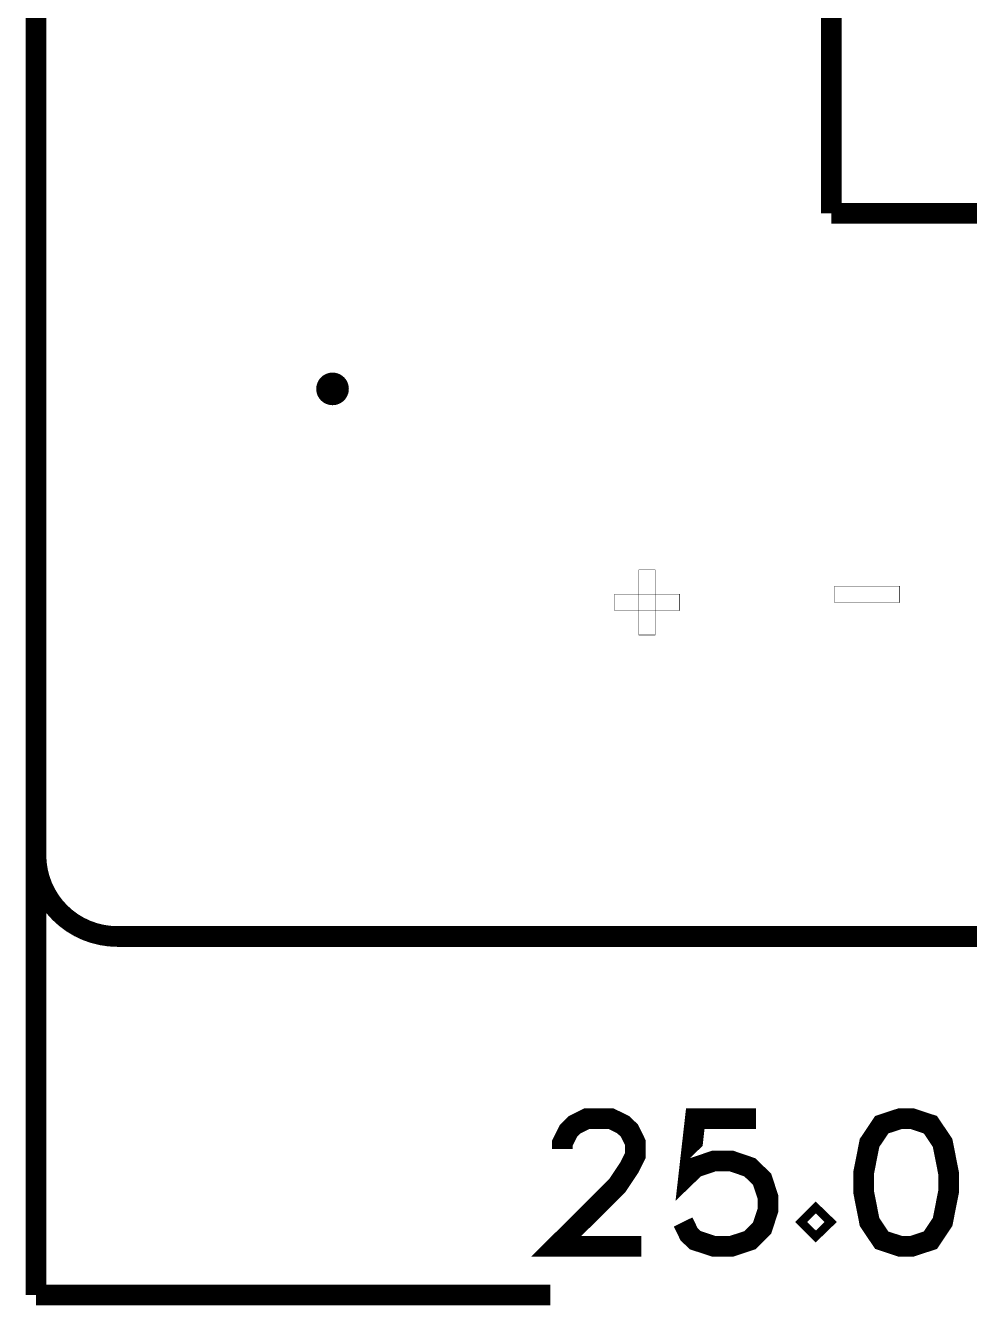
# Model space of a CAD drawing. Header units: millimetres. Extents: x -5.5 to 30.4, y -4.5 to 37.3.
# Drawn here: x -0.13 to 11.46, y -4.53 to 11.18 of the extents above; entities that cross this region are included whole.
import ezdxf

# ---------------------------------------------------------------- set-up
doc = ezdxf.new("R2010")
doc.units = ezdxf.units.MM
for name, color, linetype, true_color in [('Board Outline Layer', 7, 'Continuous', 0xff00ff), ('Bottom Silkscreen Layer', 7, 'Continuous', 0x66cc33), ('Document Layer', 7, 'Continuous', 0x6464ff)]:
    doc.layers.add(name, color=color, linetype=linetype, true_color=true_color)

msp = doc.modelspace()

# ---------------------------------------------------------------- linework, layer by layer
at = {"layer": 'Board Outline Layer', "const_width": 0.25400050800101603}
msp.add_lwpolyline([(1.0000000000000002, 0, -0.41421356237309503), (1.1279888489968572e-16, 1), (0, 28, -0.41421356237309503), (1, 29.000000000000004)], format="xyb", dxfattribs=at)
msp.add_lwpolyline([(24.000000000000004, 0), (1, 0)], dxfattribs=at)
at = {"layer": 'Bottom Silkscreen Layer', "const_width": 0.25400050800101603}
for points in [[(9.76207772415545, 8.873525527051054), (9.76207772415545, 11.873271526543054)], [(9.76207772415545, 8.873525527051054), (9.76207772415545, 11.873271526543054)], [(17.763093726187456, 8.873525527051054), (9.76207772415545, 8.873525527051054)], [(17.763093726187456, 8.873525527051054), (9.76207772415545, 8.873525527051054)]]:
    msp.add_lwpolyline(points, dxfattribs=at)
at = {"layer": 'Document Layer', "const_width": 0.2}
msp.add_lwpolyline([(3.5399542799085606, 6.72001524003048, 0.9999999999999999), (3.7401066802133616, 6.72001524003048, 0.9999999999999999)], format="xyb", close=True, dxfattribs=at)
msp.add_lwpolyline([(3.5399542799085606, 6.72001524003048, 0.9999999999999999), (3.7401066802133616, 6.72001524003048, 0.9999999999999999)], format="xyb", close=True, dxfattribs=at)
at = {"layer": 'Document Layer'}
for points, const_width in [([(7.400000000000001, 3.8000254000508003), (7.400000000000001, 4.500000000000001), (7.600025400050802, 4.500000000000001), (7.600025400050802, 3.7), (7.400000000000001, 3.7)], 0.005080010160020321), ([(9.900000000000002, 4.3), (10.600000000000003, 4.3), (10.600000000000003, 4.1000000000000005), (9.8, 4.1000000000000005), (9.8, 4.3)], 0.005080010160020321), ([(7.200000000000002, 4.200025400050801), (7.900000000000002, 4.200025400050801), (7.900000000000002, 4.0000254000508), (7.100000000000001, 4.0000254000508), (7.100000000000001, 4.200025400050801)], 0.005080010160020321), ([(10.603886207772417, -2.235915671831344), (10.380365760731523, -2.3095758191516387), (10.230505461010925, -2.533096266192533), (10.156845313690628, -2.906477012954027), (10.156845313690628, -3.1299974599949207), (10.230505461010925, -3.5033782067564143), (10.380365760731523, -3.726898653797308), (10.603886207772417, -3.800558801117603), (10.753746507493016, -3.800558801117603), (10.97726695453391, -3.726898653797308), (11.12712725425451, -3.5033782067564143), (11.200787401574804, -3.1299974599949207), (11.200787401574804, -2.906477012954027), (11.12712725425451, -2.533096266192533), (10.97726695453391, -2.3095758191516387), (10.753746507493016, -2.235915671831344)], 0.25400050800101603), ([(9.570104140208283, -3.4297180594361194), (9.496443992887988, -3.5033782067564143), (9.570104140208283, -3.577038354076709), (9.646304292608587, -3.5033782067564143)], 0.25400050800101603)]:
    msp.add_lwpolyline(points, close=True, dxfattribs=dict(at, const_width=const_width))
at = {"layer": 'Document Layer', "const_width": 0.25400050800101603}
for points in [[(1.1279888489968572e-16, 1), (6.406976662302149e-17, -4.4)], [(6.461137922275845, -2.606756413512828), (6.461137922275845, -2.533096266192533), (6.537338074676151, -2.383235966471933), (6.610998221996445, -2.3095758191516387), (6.7608585217170445, -2.235915671831344), (7.058039116078233, -2.235915671831344), (7.207899415798833, -2.3095758191516387), (7.284099568199138, -2.383235966471933), (7.357759715519432, -2.533096266192533), (7.357759715519432, -2.6829565659131323), (7.284099568199138, -2.832816865633732), (7.134239268478537, -3.0563373126746263), (6.387477774955551, -3.800558801117603), (7.431419862839727, -3.800558801117603)], [(8.838582677165356, -2.235915671831344), (8.091821183642368, -2.235915671831344), (8.015621031242064, -2.906477012954027), (8.091821183642368, -2.832816865633732), (8.315341630683262, -2.756616713233427), (8.538862077724156, -2.756616713233427), (8.762382524765052, -2.832816865633732), (8.91224282448565, -2.980137160274321), (8.985902971805944, -3.203657607315215), (8.985902971805944, -3.3535179070358145), (8.91224282448565, -3.577038354076709), (8.762382524765052, -3.726898653797308), (8.538862077724156, -3.800558801117603), (8.315341630683262, -3.800558801117603), (8.091821183642368, -3.726898653797308), (8.015621031242064, -3.6532385064770136), (7.941960883921769, -3.5033782067564143)], [(6.406976662302149e-17, -4.4), (6.311277622555245, -4.4)]]:
    msp.add_lwpolyline(points, dxfattribs=at)

doc.saveas('drawing.dxf')
